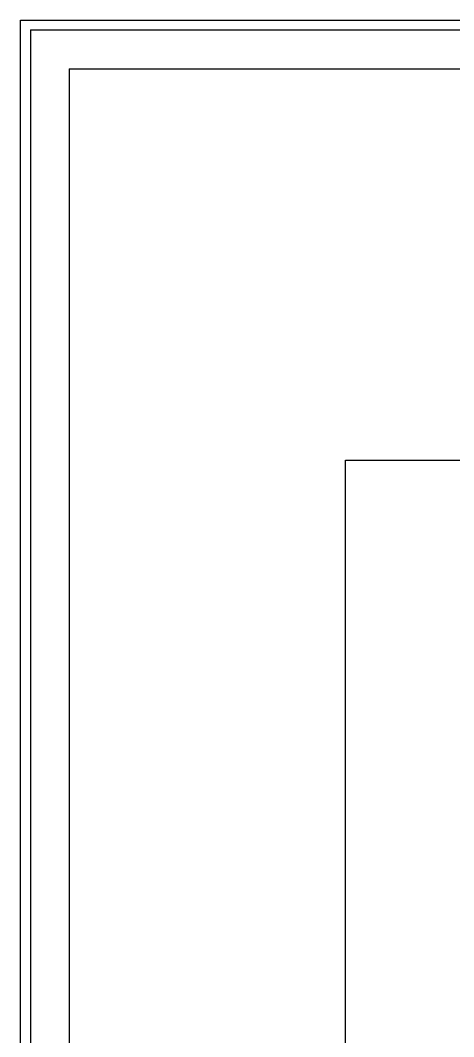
# Model space of a CAD drawing. Header units: metres. Extents: x 25391 to 25818, y 51852 to 52034.
# Drawn here: x 25673.2 to 25689.45, y 51933.65 to 51971.82 of the extents above; entities that cross this region are included whole.
import ezdxf

# ---------------------------------------------------------------- set-up
doc = ezdxf.new("R2010")
doc.units = ezdxf.units.M
doc.header["$MEASUREMENT"] = 0
doc.layers.get('0').update_dxf_attribs({"true_color": 0xffffff})
doc.layers.add('__BN_BuildingPlan', color=52, linetype='Continuous', true_color=0xbdbd00)
doc.layers.add('__BN_FloorPlan', color=153, linetype='Continuous', true_color=0x7e9dbd)

msp = doc.modelspace()

# ---------------------------------------------------------------- linework, layer by layer
at = {"color": 11, "ltscale": 2, "true_color": 0xf27172}
for p, q in [((25673.19895, 51857.83547), (25673.19895, 51971.81852)), ((25673.58232, 51971.46068), (25673.58232, 51858.1933)), ((25675.02707, 51969.99681), (25675.02707, 51859.65717))]:
    msp.add_line(p, q, dxfattribs=at)
at = {"color": 11, "true_color": 0xf27172}
msp.add_line((25675.02707, 51969.99681), (25817.11086, 51969.99681), dxfattribs=at)
at = {"layer": '__BN_BuildingPlan'}
for p, q in [((25673.19895, 51971.81852), (25817.46944, 51971.81852)), ((25673.58232, 51971.46068), (25817.11086, 51971.46068))]:
    msp.add_line(p, q, dxfattribs=at)
at = {"layer": '__BN_BuildingPlan', "ltscale": 2}
msp.add_lwpolyline([(25673.19895, 51971.81852), (25817.46944, 51971.81852), (25817.46944, 51857.83547), (25673.19895, 51857.83547)], close=True, dxfattribs=at)
at = {"layer": '__BN_FloorPlan', "ltscale": 2}
msp.add_lwpolyline([(25685.39994, 51955.29809), (25725.54406, 51955.29809), (25725.54406, 51871.79446), (25685.39994, 51871.79446)], close=True, dxfattribs=at)

doc.saveas('drawing.dxf')
